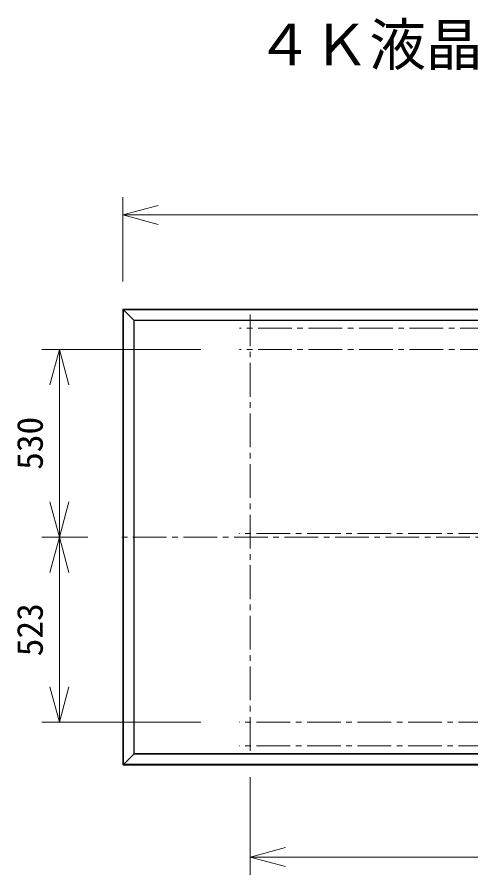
# Model space of a CAD drawing. Units: millimetres, scale not verified. Extents: x -62 to 63, y -57 to 57.
# Drawn here: x -52.4 to -20.3, y -3.8 to 56.8 of the extents above; entities that cross this region are included whole.
import ezdxf
from ezdxf.enums import TextEntityAlignment as Align

# ---------------------------------------------------------------- set-up
doc = ezdxf.new("R2010")
doc.units = ezdxf.units.MM
doc.header["$LTSCALE"] = 0.125
doc.linetypes.add('USER1', pattern=[28.575, 19.05, -3.175, 3.175, -3.175])
for name, color, linetype, lineweight in [('0-0_0', 7, 'Continuous', 18), ('0-5_SUNPO', 3, 'Continuous', 18), ('0-6_GAIKEI', 1, 'Continuous', 18)]:
    doc.layers.add(name, color=color, linetype=linetype, lineweight=lineweight)
doc.layers.add('0-2_MOJI1', color=7, linetype='Continuous')
doc.styles.add('ＭＳ ゴシック', font='')
doc.styles.get('ＭＳ ゴシック').set_extended_font_data('MS Gothic')

# ---------------------------------------------------------------- blocks, each defined once
blk = doc.blocks.new('_Open30')
at = {"layer": '0-0_0'}
blk.add_line((0, 0), (-1, 0), dxfattribs=at)
blk.add_lwpolyline([(-1, 0.26795), (0, 0), (-1, -0.26795)], dxfattribs=at)
blk = doc.blocks.new('D2')
at = {"layer": '0-5_SUNPO'}
for p, q in [((19.5699, 351.6265), (19.5699, 357.5717)), ((22.0699, 356.3217), (72.8949, 356.3217))]:
    blk.add_line(p, q, dxfattribs=at)
at = {"layer": '0-5_SUNPO', "xscale": 2.5, "yscale": 2.5, "rotation": 180}
blk.add_blockref('_Open30', (19.5699, 356.3217), dxfattribs=at)
blk = doc.blocks.new('D4')
at = {"layer": '0-5_SUNPO'}
for p, q in [((17.1041, 333.5796), (13.8437, 333.5796)), ((15.0937, 323.0046), (15.0937, 331.0796)), ((25.1021, 320.5046), (13.8437, 320.5046))]:
    blk.add_line(p, q, dxfattribs=at)
at = {"layer": '0-5_SUNPO', "xscale": 2.5, "yscale": 2.5}
for p, rotation in [((15.0937, 333.5796), 90), ((15.0937, 320.5046), 270)]:
    blk.add_blockref('_Open30', p, dxfattribs=dict(at, rotation=rotation))
at = {"layer": '0-5_SUNPO', "color": 7, "style": 'ＭＳ ゴシック'}
blk.add_text('523', height=1.833, rotation=90, dxfattribs=at).set_placement((14.4687, 325.1671), align=Align.BOTTOM_LEFT)
blk = doc.blocks.new('D5')
at = {"layer": '0-5_SUNPO'}
for p, q in [((25.1021, 346.8296), (13.8437, 346.8296)), ((15.0937, 336.0796), (15.0937, 344.3296)), ((17.1041, 333.5796), (13.8437, 333.5796))]:
    blk.add_line(p, q, dxfattribs=at)
at = {"layer": '0-5_SUNPO', "xscale": 2.5, "yscale": 2.5}
for p, rotation in [((15.0937, 346.8296), 90), ((15.0937, 333.5796), 270)]:
    blk.add_blockref('_Open30', p, dxfattribs=dict(at, rotation=rotation))
at = {"layer": '0-5_SUNPO', "color": 7, "style": 'ＭＳ ゴシック'}
blk.add_text('530', height=1.833, rotation=90, dxfattribs=at).set_placement((14.4687, 338.3296), align=Align.BOTTOM_LEFT)
blk = doc.blocks.new('D6')
at = {"layer": '0-5_SUNPO'}
for p, q in [((28.5824, 316.6372), (28.5824, 309.7324)), ((31.0824, 310.9824), (63.8824, 310.9824))]:
    blk.add_line(p, q, dxfattribs=at)
at = {"layer": '0-5_SUNPO', "xscale": 2.5, "yscale": 2.5, "rotation": 180}
blk.add_blockref('_Open30', (28.5824, 310.9824), dxfattribs=at)

msp = doc.modelspace()

# ---------------------------------------------------------------- linework, layer by layer
at = {"layer": '0-6_GAIKEI', "color": 7}
for p, q in [((-44.9207, 36.1234), (-44.9207, 36.1234)), ((-44.9207, 36.1234), (-44.9207, 4.0296)), ((-44.8835, 36.1638), (-44.8779, 36.1693)), ((-44.878, 36.1218), (-44.8781, 36.1218)), ((-44.8726, 36.1715), (-44.8582, 36.1715)), ((-44.871, 36.1289), (-44.871, 36.1289)), ((-44.8582, 36.1765), (10.8418, 36.1765)), ((-44.8582, 36.1765), (-44.8582, 36.1715)), ((-44.9207, 4.0296), (-44.9207, 4.0296)), ((-44.913, 4.0188), (-44.9185, 4.0243)), ((-44.8779, 3.9837), (-44.913, 4.0188)), ((-44.8781, 4.0313), (-44.878, 4.0313)), ((-44.8582, 3.9815), (-44.8726, 3.9815)), ((-44.8711, 3.9893), (-44.8707, 3.9889)), ((-44.871, 4.0242), (-44.871, 4.0242)), ((-44.8582, 3.9765), (-44.8582, 3.9815)), ((10.8418, 3.9765), (-44.8582, 3.9765))]:
    msp.add_line(p, q, dxfattribs=at)
at = {"layer": '0-6_GAIKEI'}
for p, q in [((-44.8781, 36.1218), (-44.913, 36.1219)), ((-44.8781, 36.1218), (-44.8781, 4.0313)), ((-44.8604, 36.1112), (-44.878, 36.1218)), ((-44.8711, 36.1638), (-44.871, 36.1289)), ((-44.871, 36.1289), (-44.8579, 36.1289)), ((-44.871, 36.1289), (-44.8604, 36.1112)), ((-44.8523, 36.1112), (-44.8604, 36.1112)), ((-44.8604, 36.1112), (-44.8604, 4.0419)), ((-44.8582, 36.1715), (-44.8582, 36.1348)), ((-44.8582, 36.1692), (10.8418, 36.1692)), ((-44.8582, 36.1339), (10.8418, 36.1339)), ((-44.8547, 36.1162), (10.8382, 36.1162)), ((-44.1082, 35.364), (-44.8436, 36.0994)), ((-44.1436, 35.3994), (-44.1436, 4.7537)), ((-44.1436, 35.3994), (10.1271, 35.3994)), ((-44.1259, 35.3817), (-44.1259, 4.7714)), ((-44.1259, 35.3817), (10.1094, 35.3817)), ((-44.1156, 35.3714), (-44.1156, 4.7817)), ((-44.1156, 35.3714), (10.0991, 35.3714)), ((-44.1082, 35.364), (-44.1082, 4.789)), ((-44.1082, 35.364), (10.0918, 35.364)), ((10.1271, 4.7537), (-44.1436, 4.7537)), ((10.1094, 4.7714), (-44.1259, 4.7714)), ((10.0991, 4.7817), (-44.1156, 4.7817)), ((10.0918, 4.789), (-44.1082, 4.789)), ((-44.913, 4.0311), (-44.8781, 4.0313)), ((-44.878, 4.0313), (-44.8604, 4.0419)), ((-44.871, 4.0242), (-44.8711, 3.9893)), ((-44.8604, 4.0419), (-44.871, 4.0242)), ((-44.8579, 4.0242), (-44.871, 4.0242)), ((-44.8707, 3.9889), (-44.8582, 3.9889)), ((-44.8604, 4.0419), (-44.8523, 4.0419)), ((10.8418, 4.0192), (-44.8582, 4.0192)), ((-44.8582, 3.9815), (-44.8582, 4.0183)), ((10.8418, 3.9839), (-44.8582, 3.9839)), ((10.8382, 4.0369), (-44.8547, 4.0369))]:
    msp.add_line(p, q, dxfattribs=at)
at = {"layer": '0-6_GAIKEI', "color": 9, "linetype": 'USER1'}
for p, q in [((-35.9082, 4.9871), (-35.9082, 35.7883)), ((2.7424, 34.8265), (-36.6738, 34.8265)), ((2.7424, 33.3265), (-36.6738, 33.3265)), ((11.761, 20.0765), (-45.3865, 20.0765)), ((2.6339, 20.3265), (-36.6859, 20.3265)), ((2.6339, 7.0015), (-36.6859, 7.0015)), ((2.6339, 5.3265), (-36.6859, 5.3265))]:
    msp.add_line(p, q, dxfattribs=at)
at = {"layer": '0-6_GAIKEI'}
for points in [[(-44.9176, 36.1225), (-44.9177, 36.1225), (-44.9178, 36.1226), (-44.9179, 36.1226), (-44.9181, 36.1226), (-44.9182, 36.1227), (-44.9183, 36.1227), (-44.9184, 36.1227), (-44.9185, 36.1228), (-44.9186, 36.1228), (-44.9187, 36.1228), (-44.9188, 36.1229), (-44.9189, 36.1229), (-44.9191, 36.1229), (-44.9192, 36.123), (-44.9193, 36.123), (-44.9194, 36.123), (-44.9195, 36.1231), (-44.9196, 36.1231), (-44.9197, 36.1231), (-44.9198, 36.1232), (-44.92, 36.1232), (-44.9201, 36.1232), (-44.9202, 36.1233), (-44.9203, 36.1233), (-44.9204, 36.1233), (-44.9205, 36.1234), (-44.9206, 36.1234), (-44.9207, 36.1234)], [(-44.9185, 36.1287), (-44.9187, 36.1285), (-44.9188, 36.1283), (-44.9188, 36.1281), (-44.9188, 36.1279), (-44.9188, 36.1276), (-44.9188, 36.1274), (-44.9187, 36.1272), (-44.9186, 36.127), (-44.9185, 36.1268), (-44.9184, 36.1265), (-44.9183, 36.1263), (-44.9182, 36.1261), (-44.918, 36.126), (-44.9179, 36.1258), (-44.9178, 36.1256), (-44.9176, 36.1254), (-44.9175, 36.1252), (-44.9174, 36.125), (-44.9172, 36.1249), (-44.9171, 36.1247), (-44.9169, 36.1245), (-44.9167, 36.1243), (-44.9166, 36.1242), (-44.9164, 36.124), (-44.9163, 36.1239), (-44.9161, 36.1237), (-44.9159, 36.1235), (-44.9157, 36.1234), (-44.9156, 36.1232), (-44.9154, 36.1231), (-44.9152, 36.1229), (-44.9151, 36.1228), (-44.9149, 36.1226), (-44.9147, 36.1225), (-44.9145, 36.1223), (-44.9143, 36.1222), (-44.9142, 36.122), (-44.914, 36.1219), (-44.9138, 36.1218)], [(-44.9138, 36.1218), (-44.9136, 36.1216), (-44.9134, 36.1215), (-44.9135, 36.1215), (-44.9136, 36.1215), (-44.9138, 36.1216), (-44.9139, 36.1216), (-44.914, 36.1216), (-44.9141, 36.1216), (-44.9142, 36.1217), (-44.9143, 36.1217), (-44.9144, 36.1217), (-44.9146, 36.1217), (-44.9147, 36.1218), (-44.9148, 36.1218), (-44.9149, 36.1218), (-44.915, 36.1218), (-44.9151, 36.1219), (-44.9152, 36.1219), (-44.9153, 36.1219), (-44.9155, 36.122), (-44.9156, 36.122), (-44.9157, 36.122), (-44.9158, 36.122), (-44.9159, 36.1221), (-44.916, 36.1221), (-44.9161, 36.1221), (-44.9163, 36.1222), (-44.9164, 36.1222), (-44.9165, 36.1222), (-44.9166, 36.1222), (-44.9167, 36.1223), (-44.9168, 36.1223), (-44.9169, 36.1223), (-44.917, 36.1224), (-44.9172, 36.1224), (-44.9173, 36.1224), (-44.9174, 36.1225), (-44.9175, 36.1225), (-44.9176, 36.1225)], [(-44.913, 36.1219), (-44.9134, 36.1215), (-44.9134, 4.0316), (-44.913, 4.0311)], [(-44.8989, 36.1412), (-44.8995, 36.1405), (-44.9001, 36.1399), (-44.9007, 36.1392), (-44.9013, 36.1385), (-44.9019, 36.1378), (-44.9025, 36.1371), (-44.9031, 36.1363), (-44.9037, 36.1356), (-44.9042, 36.1349), (-44.9048, 36.1342), (-44.9054, 36.1335), (-44.9059, 36.1327), (-44.9065, 36.132), (-44.907, 36.1312), (-44.9075, 36.1305), (-44.9081, 36.1297), (-44.9086, 36.129), (-44.9091, 36.1282), (-44.9096, 36.1274), (-44.9101, 36.1267), (-44.9106, 36.1259), (-44.9111, 36.1251), (-44.9116, 36.1243), (-44.912, 36.1235), (-44.9125, 36.1227), (-44.913, 36.1219)], [(-44.8711, 36.1638), (-44.8719, 36.1633), (-44.8727, 36.1629), (-44.8735, 36.1624), (-44.8743, 36.1619), (-44.8751, 36.1614), (-44.8759, 36.1609), (-44.8766, 36.1604), (-44.8774, 36.1599), (-44.8782, 36.1594), (-44.8789, 36.1589), (-44.8797, 36.1584), (-44.8804, 36.1578), (-44.8812, 36.1573), (-44.8819, 36.1567), (-44.8827, 36.1562), (-44.8834, 36.1556), (-44.8841, 36.155), (-44.8848, 36.1545), (-44.8855, 36.1539), (-44.8863, 36.1533), (-44.887, 36.1527), (-44.8877, 36.1521), (-44.8884, 36.1515), (-44.8891, 36.1509), (-44.8897, 36.1503), (-44.8904, 36.1497), (-44.8911, 36.1491), (-44.8918, 36.1484), (-44.8924, 36.1478), (-44.8931, 36.1472), (-44.8938, 36.1465), (-44.8944, 36.1459), (-44.8951, 36.1452), (-44.8957, 36.1446), (-44.8964, 36.1439), (-44.897, 36.1432), (-44.8976, 36.1426), (-44.8983, 36.1419), (-44.8989, 36.1412)], [(-44.878, 36.1218), (-44.878, 36.1218), (-44.878, 36.1218), (-44.878, 36.1219), (-44.878, 36.1219), (-44.8779, 36.122), (-44.8779, 36.1221), (-44.8779, 36.1221), (-44.8778, 36.1222), (-44.8777, 36.1223), (-44.8776, 36.1226), (-44.8775, 36.1227), (-44.8774, 36.1229), (-44.8773, 36.123), (-44.8772, 36.1232), (-44.8772, 36.1233), (-44.8771, 36.1234), (-44.877, 36.1235), (-44.8769, 36.1237), (-44.8768, 36.1238), (-44.8767, 36.1239), (-44.8766, 36.1241), (-44.8765, 36.1242), (-44.8764, 36.1243), (-44.8763, 36.1244), (-44.8762, 36.1246), (-44.8761, 36.1247), (-44.876, 36.1248), (-44.8759, 36.1249), (-44.8758, 36.125), (-44.8757, 36.1252), (-44.8756, 36.1253), (-44.8755, 36.1254), (-44.8754, 36.1255), (-44.8753, 36.1256), (-44.8752, 36.1257), (-44.8751, 36.1259), (-44.8749, 36.126), (-44.8748, 36.1261), (-44.8747, 36.1262)], [(-44.8726, 36.1666), (-44.8727, 36.1667), (-44.8729, 36.1669), (-44.873, 36.1671), (-44.8732, 36.1672), (-44.8734, 36.1674), (-44.8735, 36.1675), (-44.8737, 36.1677), (-44.8739, 36.1679), (-44.8741, 36.168), (-44.8742, 36.1682), (-44.8744, 36.1683), (-44.8746, 36.1685), (-44.8748, 36.1686), (-44.875, 36.1687), (-44.8751, 36.1689), (-44.8753, 36.169), (-44.8755, 36.1691), (-44.8757, 36.1692), (-44.876, 36.1693), (-44.8762, 36.1694), (-44.8764, 36.1695), (-44.8766, 36.1696), (-44.8768, 36.1696), (-44.8771, 36.1696), (-44.8773, 36.1696), (-44.8775, 36.1696), (-44.8777, 36.1695), (-44.8779, 36.1693)], [(-44.8747, 36.1262), (-44.8746, 36.1263), (-44.8745, 36.1264), (-44.8744, 36.1265), (-44.8742, 36.1266), (-44.8741, 36.1267), (-44.874, 36.1268), (-44.8739, 36.1269), (-44.8738, 36.127), (-44.8736, 36.1271), (-44.8735, 36.1272), (-44.8734, 36.1273), (-44.8733, 36.1274), (-44.8731, 36.1275), (-44.873, 36.1276), (-44.8729, 36.1277), (-44.8727, 36.1278), (-44.8726, 36.1279), (-44.8725, 36.128), (-44.8723, 36.1281), (-44.8722, 36.1281), (-44.8721, 36.1282), (-44.8719, 36.1283), (-44.8718, 36.1284), (-44.8717, 36.1285), (-44.8715, 36.1285), (-44.8714, 36.1286), (-44.8713, 36.1287), (-44.8711, 36.1288), (-44.871, 36.1288), (-44.871, 36.1288), (-44.871, 36.1288), (-44.871, 36.1288), (-44.871, 36.1289)], [(-44.8726, 36.1715), (-44.8726, 36.1714), (-44.8726, 36.1713), (-44.8725, 36.1712), (-44.8725, 36.1711), (-44.8725, 36.171), (-44.8724, 36.1709), (-44.8724, 36.1708), (-44.8724, 36.1706), (-44.8723, 36.1705), (-44.8723, 36.1704), (-44.8723, 36.1703), (-44.8722, 36.1702), (-44.8722, 36.1701), (-44.8722, 36.17), (-44.8721, 36.1699), (-44.8721, 36.1698), (-44.8721, 36.1696), (-44.872, 36.1695), (-44.872, 36.1694), (-44.872, 36.1693), (-44.8719, 36.1692), (-44.8719, 36.1691), (-44.8719, 36.169), (-44.8718, 36.1689), (-44.8718, 36.1687), (-44.8718, 36.1686), (-44.8717, 36.1685), (-44.8717, 36.1684), (-44.8717, 36.1683), (-44.8716, 36.1682), (-44.8716, 36.1681), (-44.8716, 36.168), (-44.8716, 36.1678), (-44.8715, 36.1677), (-44.8715, 36.1676), (-44.8715, 36.1675), (-44.8714, 36.1674), (-44.8714, 36.1673), (-44.8714, 36.1672)], [(-44.8714, 36.1672), (-44.8713, 36.1671), (-44.8713, 36.1669), (-44.8713, 36.1668), (-44.8713, 36.1667), (-44.8712, 36.1666), (-44.8712, 36.1665), (-44.8712, 36.1664), (-44.8712, 36.1663), (-44.8711, 36.1662), (-44.8711, 36.166), (-44.8711, 36.1659), (-44.871, 36.1658), (-44.871, 36.1657), (-44.871, 36.1656), (-44.871, 36.1655), (-44.8709, 36.1654), (-44.8709, 36.1652), (-44.8709, 36.1651), (-44.8709, 36.165), (-44.8708, 36.1649), (-44.8708, 36.1648), (-44.8708, 36.1647), (-44.8708, 36.1646), (-44.8707, 36.1644), (-44.8707, 36.1643), (-44.8707, 36.1642), (-44.8708, 36.1644), (-44.871, 36.1646), (-44.8711, 36.1648), (-44.8712, 36.165), (-44.8714, 36.1651), (-44.8715, 36.1653), (-44.8717, 36.1655), (-44.8718, 36.1657), (-44.872, 36.1659), (-44.8721, 36.166), (-44.8723, 36.1662), (-44.8724, 36.1664), (-44.8726, 36.1666)], [(-44.8582, 36.1642), (-44.8707, 36.1642), (-44.8711, 36.1638)], [(-44.8582, 36.1339), (-44.8582, 36.1335), (-44.8582, 36.1332), (-44.8582, 36.1329), (-44.8582, 36.1325), (-44.8582, 36.1322), (-44.8582, 36.1318), (-44.8581, 36.1315), (-44.8581, 36.1312), (-44.8581, 36.1308), (-44.8581, 36.1305), (-44.858, 36.1302), (-44.858, 36.1298), (-44.858, 36.1295), (-44.8579, 36.1292), (-44.8579, 36.1288), (-44.8578, 36.1285), (-44.8578, 36.1282)], [(-44.1082, 4.789), (-44.1156, 4.7817), (-44.1259, 4.7714), (-44.1436, 4.7537), (-44.8436, 4.0537)], [(-44.9207, 4.0296), (-44.9206, 4.0297), (-44.9205, 4.0297), (-44.9204, 4.0297), (-44.9203, 4.0298), (-44.9202, 4.0298), (-44.9201, 4.0298), (-44.92, 4.0299), (-44.9198, 4.0299), (-44.9197, 4.0299), (-44.9196, 4.03), (-44.9195, 4.03), (-44.9194, 4.0301), (-44.9193, 4.0301), (-44.9192, 4.0301), (-44.9191, 4.0302), (-44.9189, 4.0302), (-44.9188, 4.0302), (-44.9187, 4.0303), (-44.9186, 4.0303), (-44.9185, 4.0303), (-44.9184, 4.0304), (-44.9183, 4.0304), (-44.9182, 4.0304), (-44.9181, 4.0304), (-44.9179, 4.0305), (-44.9178, 4.0305), (-44.9177, 4.0305), (-44.9176, 4.0306), (-44.9175, 4.0306), (-44.9174, 4.0306), (-44.9173, 4.0307), (-44.9172, 4.0307), (-44.917, 4.0307), (-44.9169, 4.0308), (-44.9168, 4.0308), (-44.9167, 4.0308), (-44.9166, 4.0308), (-44.9165, 4.0309), (-44.9164, 4.0309)], [(-44.9157, 4.0297), (-44.9159, 4.0295), (-44.9161, 4.0294), (-44.9163, 4.0292), (-44.9164, 4.0291), (-44.9166, 4.0289), (-44.9167, 4.0287), (-44.9169, 4.0286), (-44.9171, 4.0284), (-44.9172, 4.0282), (-44.9174, 4.028), (-44.9175, 4.0279), (-44.9176, 4.0277), (-44.9178, 4.0275), (-44.9179, 4.0273), (-44.9181, 4.0271), (-44.9182, 4.0269), (-44.9183, 4.0267), (-44.9184, 4.0265), (-44.9185, 4.0263), (-44.9186, 4.0261), (-44.9187, 4.0259), (-44.9188, 4.0257), (-44.9188, 4.0254), (-44.9188, 4.0252), (-44.9188, 4.025), (-44.9188, 4.0248), (-44.9187, 4.0245), (-44.9185, 4.0243)], [(-44.9164, 4.0309), (-44.9163, 4.0309), (-44.9161, 4.031), (-44.916, 4.031), (-44.9159, 4.031), (-44.9158, 4.031), (-44.9157, 4.0311), (-44.9156, 4.0311), (-44.9155, 4.0311), (-44.9153, 4.0312), (-44.9152, 4.0312), (-44.9151, 4.0312), (-44.915, 4.0312), (-44.9149, 4.0313), (-44.9148, 4.0313), (-44.9147, 4.0313), (-44.9146, 4.0313), (-44.9144, 4.0314), (-44.9143, 4.0314), (-44.9142, 4.0314), (-44.9141, 4.0314), (-44.914, 4.0315), (-44.9139, 4.0315), (-44.9138, 4.0315), (-44.9136, 4.0315), (-44.9135, 4.0316), (-44.9134, 4.0316), (-44.9136, 4.0315), (-44.9138, 4.0313), (-44.914, 4.0312), (-44.9142, 4.031), (-44.9143, 4.0309), (-44.9145, 4.0308), (-44.9147, 4.0306), (-44.9149, 4.0305), (-44.9151, 4.0303), (-44.9152, 4.0302), (-44.9154, 4.03), (-44.9156, 4.0299), (-44.9157, 4.0297)], [(-44.913, 4.0311), (-44.9125, 4.0303), (-44.912, 4.0295), (-44.9116, 4.0288), (-44.9111, 4.028), (-44.9106, 4.0272), (-44.9101, 4.0264), (-44.9096, 4.0256), (-44.9091, 4.0249), (-44.9086, 4.0241), (-44.9081, 4.0233), (-44.9075, 4.0226), (-44.907, 4.0218), (-44.9065, 4.0211), (-44.9059, 4.0204), (-44.9054, 4.0196), (-44.9048, 4.0189), (-44.9042, 4.0182), (-44.9037, 4.0175), (-44.9031, 4.0167), (-44.9025, 4.016), (-44.9019, 4.0153), (-44.9013, 4.0146), (-44.9007, 4.0139), (-44.9001, 4.0132), (-44.8995, 4.0125), (-44.8989, 4.0119), (-44.8983, 4.0112), (-44.8976, 4.0105), (-44.897, 4.0098), (-44.8964, 4.0092), (-44.8957, 4.0085), (-44.8951, 4.0079), (-44.8944, 4.0072), (-44.8938, 4.0066), (-44.8931, 4.0059), (-44.8924, 4.0053), (-44.8918, 4.0046), (-44.8911, 4.004), (-44.8904, 4.0034)], [(-44.8904, 4.0034), (-44.8897, 4.0028), (-44.8891, 4.0022), (-44.8884, 4.0016), (-44.8877, 4.001), (-44.887, 4.0004), (-44.8863, 3.9998), (-44.8855, 3.9992), (-44.8848, 3.9986), (-44.8841, 3.998), (-44.8834, 3.9975), (-44.8827, 3.9969), (-44.8819, 3.9964), (-44.8812, 3.9958), (-44.8804, 3.9953), (-44.8797, 3.9947), (-44.8789, 3.9942), (-44.8782, 3.9937), (-44.8774, 3.9932), (-44.8766, 3.9927), (-44.8759, 3.9922), (-44.8751, 3.9917), (-44.8743, 3.9912), (-44.8735, 3.9907), (-44.8727, 3.9902), (-44.8719, 3.9898), (-44.8711, 3.9893)], [(-44.8754, 4.0276), (-44.8755, 4.0277), (-44.8756, 4.0278), (-44.8757, 4.0279), (-44.8758, 4.028), (-44.8759, 4.0282), (-44.876, 4.0283), (-44.8761, 4.0284), (-44.8762, 4.0285), (-44.8763, 4.0286), (-44.8764, 4.0288), (-44.8765, 4.0289), (-44.8766, 4.029), (-44.8767, 4.0291), (-44.8768, 4.0293), (-44.8769, 4.0294), (-44.877, 4.0295), (-44.8771, 4.0297), (-44.8772, 4.0298), (-44.8772, 4.0299), (-44.8773, 4.0301), (-44.8774, 4.0302), (-44.8775, 4.0303), (-44.8776, 4.0305), (-44.8777, 4.0306), (-44.8777, 4.0307), (-44.8778, 4.0309), (-44.8779, 4.031), (-44.878, 4.0312), (-44.878, 4.0312), (-44.878, 4.0313), (-44.878, 4.0313), (-44.878, 4.0313), (-44.878, 4.0313)], [(-44.8779, 3.9837), (-44.8777, 3.9836), (-44.8775, 3.9835), (-44.8773, 3.9835), (-44.8771, 3.9834), (-44.8768, 3.9834), (-44.8766, 3.9835), (-44.8764, 3.9836), (-44.8762, 3.9837), (-44.876, 3.9838), (-44.8757, 3.9839), (-44.8755, 3.984), (-44.8753, 3.9841), (-44.8751, 3.9842), (-44.875, 3.9844), (-44.8748, 3.9845), (-44.8746, 3.9846), (-44.8744, 3.9848), (-44.8742, 3.9849), (-44.8741, 3.9851), (-44.8739, 3.9852), (-44.8737, 3.9854), (-44.8735, 3.9855), (-44.8734, 3.9857), (-44.8732, 3.9859), (-44.873, 3.986), (-44.8729, 3.9862), (-44.8727, 3.9864), (-44.8726, 3.9865), (-44.8724, 3.9867), (-44.8723, 3.9869), (-44.8721, 3.987), (-44.872, 3.9872), (-44.8718, 3.9874), (-44.8717, 3.9876), (-44.8715, 3.9878), (-44.8714, 3.9879), (-44.8712, 3.9881), (-44.8711, 3.9883), (-44.871, 3.9885)], [(-44.871, 4.0242), (-44.871, 4.0242), (-44.871, 4.0243), (-44.871, 4.0243), (-44.8711, 4.0243), (-44.8712, 4.0243), (-44.8713, 4.0244), (-44.8713, 4.0244), (-44.8714, 4.0245), (-44.8715, 4.0245), (-44.8718, 4.0247), (-44.8719, 4.0248), (-44.8721, 4.0249), (-44.8722, 4.0249), (-44.8723, 4.025), (-44.8725, 4.0251), (-44.8726, 4.0252), (-44.8727, 4.0253), (-44.8729, 4.0254), (-44.873, 4.0255), (-44.8731, 4.0256), (-44.8733, 4.0257), (-44.8734, 4.0258), (-44.8735, 4.0259), (-44.8736, 4.026), (-44.8738, 4.0261), (-44.8739, 4.0262), (-44.874, 4.0263), (-44.8741, 4.0264), (-44.8742, 4.0265), (-44.8744, 4.0266), (-44.8745, 4.0267), (-44.8746, 4.0268), (-44.8747, 4.0269), (-44.8748, 4.027), (-44.8749, 4.0271), (-44.8751, 4.0272), (-44.8752, 4.0273), (-44.8753, 4.0274), (-44.8754, 4.0276)], [(-44.8718, 3.9844), (-44.8718, 3.9843), (-44.8718, 3.9842), (-44.8719, 3.9841), (-44.8719, 3.984), (-44.8719, 3.9839), (-44.872, 3.9838), (-44.872, 3.9837), (-44.872, 3.9836), (-44.8721, 3.9834), (-44.8721, 3.9833), (-44.8721, 3.9832), (-44.8722, 3.9831), (-44.8722, 3.983), (-44.8722, 3.9829), (-44.8723, 3.9828), (-44.8723, 3.9827), (-44.8723, 3.9825), (-44.8724, 3.9824), (-44.8724, 3.9823), (-44.8724, 3.9822), (-44.8725, 3.9821), (-44.8725, 3.982), (-44.8725, 3.9819), (-44.8726, 3.9818), (-44.8726, 3.9817), (-44.8726, 3.9815)], [(-44.8707, 3.9889), (-44.8707, 3.9887), (-44.8707, 3.9886), (-44.8708, 3.9885), (-44.8708, 3.9884), (-44.8708, 3.9883), (-44.8708, 3.9882), (-44.8709, 3.9881), (-44.8709, 3.988), (-44.8709, 3.9878), (-44.8709, 3.9877), (-44.871, 3.9876), (-44.871, 3.9875), (-44.871, 3.9874), (-44.871, 3.9873), (-44.8711, 3.9872), (-44.8711, 3.987), (-44.8711, 3.9869), (-44.8712, 3.9868), (-44.8712, 3.9867), (-44.8712, 3.9866), (-44.8712, 3.9865), (-44.8713, 3.9864), (-44.8713, 3.9863), (-44.8713, 3.9861), (-44.8713, 3.986), (-44.8714, 3.9859), (-44.8714, 3.9858), (-44.8714, 3.9857), (-44.8715, 3.9856), (-44.8715, 3.9855), (-44.8715, 3.9853), (-44.8716, 3.9852), (-44.8716, 3.9851), (-44.8716, 3.985), (-44.8716, 3.9849), (-44.8717, 3.9848), (-44.8717, 3.9847), (-44.8717, 3.9846), (-44.8718, 3.9844)], [(-44.871, 3.9885), (-44.8708, 3.9887), (-44.8707, 3.9889)]]:
    msp.add_lwpolyline(points, dxfattribs=at)
at = {"layer": '0-6_GAIKEI', "color": 7}
msp.add_lwpolyline([(-44.9185, 36.1287), (-44.913, 36.1343), (-44.8835, 36.1638)], dxfattribs=at)
for centre, start, end in [((-44.9132, 36.1234), 135, 180), ((-44.8726, 36.164), 90, 135), ((-44.9132, 4.0296), 180, 225), ((-44.8726, 3.989), 225, 270)]:
    msp.add_arc(centre, 0.0075, start, end, dxfattribs=at)
at = {"layer": '0-6_GAIKEI'}
for centre, start, end in [((-44.8082, 36.1348), 180, 186.76327), ((-44.8082, 36.1348), 187.54538, 225.00001), ((-44.8082, 4.0183), 135, 180.00002)]:
    msp.add_arc(centre, 0.05, start, end, dxfattribs=at)
for centre, major_axis, start_param, end_param in [((-44.9006, 36.1219), (-0.0124, 0.0124), 6.2831853, 7.3303829), ((-44.8711, 36.1514), (-0.0124, 0.0124), 5.2359878, 6.2831853), ((-44.9006, 4.0311), (-0.0124, -0.0124), 5.2359878, 6.2831853), ((-44.8711, 4.0017), (-0.0124, -0.0124), 0, 1.0471976)]:
    msp.add_ellipse(centre, major_axis=major_axis, ratio=0.57735, start_param=start_param, end_param=end_param, dxfattribs=at)

# ---------------------------------------------------------------- block references
at = {"layer": '0-5_SUNPO'}
for name in ['D2', 'D5', 'D4', 'D6']:
    msp.add_blockref(name, (-64.4907, -313.503), dxfattribs=at)

# ---------------------------------------------------------------- texts
at = {"layer": '0-2_MOJI1', "style": 'ＭＳ ゴシック'}
msp.add_text('４Ｋ液晶ディスプレイ', height=2.933, dxfattribs=at).set_placement((-35.4907, 52.497), align=Align.BOTTOM_LEFT)

doc.saveas('drawing.dxf')
